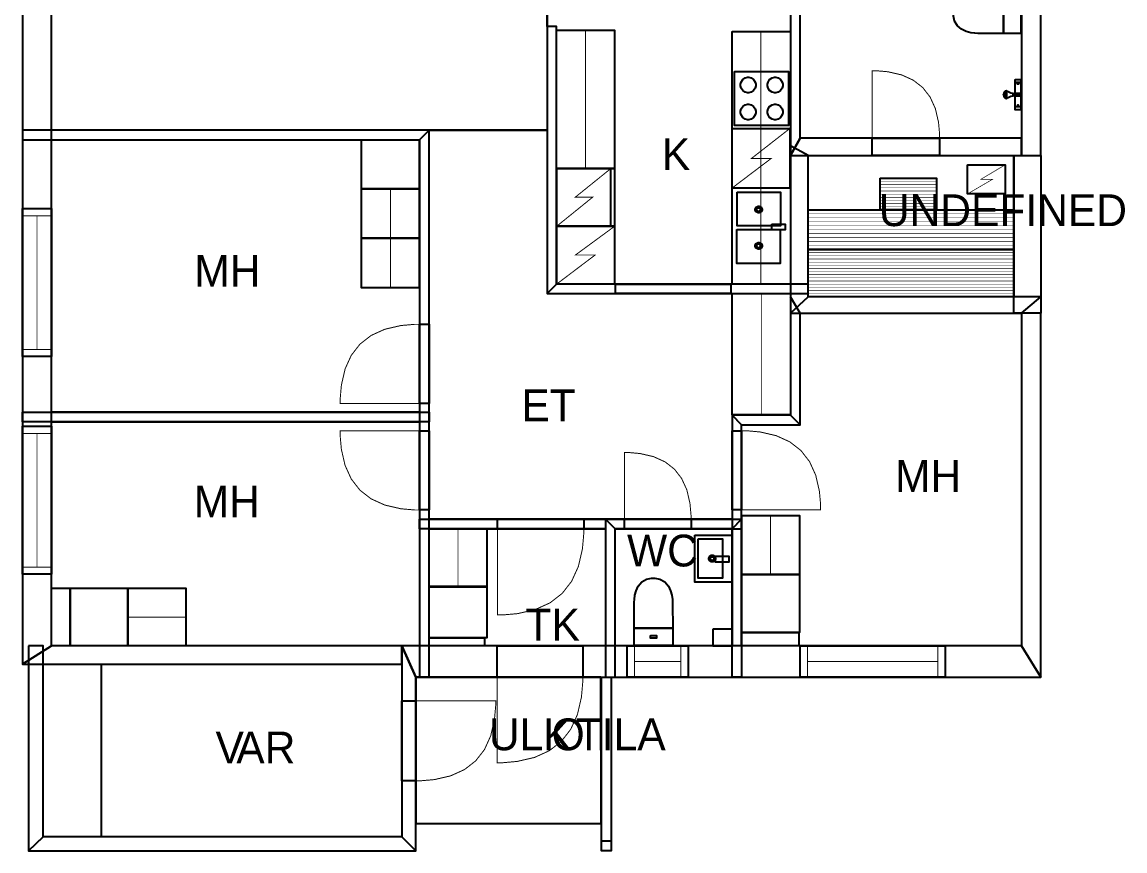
# Model space of a CAD drawing. Extents: x 0.2 to 12.2, y 0 to 14.
# Drawn here: x 0.24 to 12.16, y 0 to 8.96 of the extents above; entities that cross this region are included whole.
import ezdxf

# ---------------------------------------------------------------- set-up
doc = ezdxf.new("R2010")
doc.units = 0
doc.layers.get('0').update_dxf_attribs({"linetype": 'CONTINUOUS'})

msp = doc.modelspace()

# ---------------------------------------------------------------- linework, layer by layer
at = {"color": 0}
for points, const_width in [([(0.25, 11.8789), (0.25, 2.02067), (0.5625, 2.21858), (0.5625, 11.5817), (0.25, 11.8789)], 0.002083), ([(8.65533, 7.70888), (8.65533, 11.8789), (8.55117, 11.8789), (8.55117, 7.52078), (8.65533, 7.70888)], 0.002083), ([(11.255, 7.52078), (11.255, 11.8789), (11.0467, 11.5817), (11.0467, 7.52078), (11.255, 7.52078)], 0.002083), ([(10.5858, 8.8399), (10.5858, 8.8399), (10.5741, 8.83985), (10.5431, 8.84147), (10.4992, 8.8476), (10.4491, 8.861), (10.3988, 8.88456), (10.355, 8.92101), (10.324, 8.97319), (10.3123, 9.02626), (10.3123, 9.04389), (10.3123, 9.06222), (10.324, 9.11708), (10.355, 9.17117), (10.3988, 9.20899), (10.4491, 9.2334), (10.4992, 9.2474), (10.5431, 9.25379), (10.5741, 9.25553), (10.5858, 9.25543), (10.5858, 9.25543), (10.8541, 9.25646), (10.8541, 8.8399), (10.5858, 8.8399)], 0.010417), ([(10.8541, 9.25646), (10.8541, 8.8399), (11.0414, 8.8399), (11.0414, 9.25646), (10.8541, 9.25646)], 0.010417), ([(6.02274, 6.13118), (6.02274, 8.91493), (5.91857, 8.91493), (5.91857, 6.02701), (6.02274, 6.13118)], 0.002083), ([(6.02274, 8.87597), (6.02274, 7.38118), (6.64774, 7.38118), (6.64774, 8.87597), (6.02274, 8.87597)], 0.010417), ([(6.02322, 8.87597), (6.02322, 7.38129), (6.33572, 7.38129), (6.33572, 8.87597), (6.02322, 8.87597)], 0.010417), ([(7.91938, 8.86046), (7.91938, 6.13118), (8.55094, 6.13118), (8.55094, 8.86046), (7.91938, 8.86046)], 0.010417), ([(8.22894, 8.86046), (8.22894, 6.13189), (8.55029, 6.13189), (8.55029, 8.86046), (8.22894, 8.86046)], 0.010417), ([(7.94646, 8.42817), (7.94646, 7.84483), (8.52979, 7.84483), (8.52979, 8.42817), (7.94646, 8.42817)], 0.010417), ([(8.09229, 8.199), (8.08415, 8.199), (8.05985, 8.20557), (8.03336, 8.22342), (8.01546, 8.24989), (8.00896, 8.27425), (8.00896, 8.28233), (8.00896, 8.29047), (8.01546, 8.31478), (8.03336, 8.34125), (8.05985, 8.35915), (8.08415, 8.36567), (8.09229, 8.36567), (8.10037, 8.36567), (8.12468, 8.35915), (8.15121, 8.34125), (8.16906, 8.31478), (8.17563, 8.29047), (8.17563, 8.28233), (8.17563, 8.27425), (8.16906, 8.24989), (8.15121, 8.22342), (8.12468, 8.20557), (8.10037, 8.199), (8.09229, 8.199)], 0.010417), ([(8.38396, 8.199), (8.37582, 8.199), (8.35151, 8.20557), (8.32503, 8.22342), (8.30712, 8.24989), (8.30063, 8.27425), (8.30063, 8.28233), (8.30063, 8.29047), (8.30712, 8.31478), (8.32503, 8.34125), (8.35151, 8.35915), (8.37582, 8.36567), (8.38396, 8.36567), (8.39204, 8.36567), (8.41635, 8.35915), (8.44288, 8.34125), (8.46072, 8.31478), (8.46729, 8.29047), (8.46729, 8.28233), (8.46729, 8.27425), (8.46072, 8.24989), (8.44288, 8.22342), (8.41635, 8.20557), (8.39204, 8.199), (8.38396, 8.199)], 0.010417), ([(10.1616, 7.70888), (10.1616, 7.75157), (10.1502, 7.8795), (10.116, 8.0274), (10.0592, 8.1525), (9.97954, 8.25483), (9.87722, 8.33447), (9.75211, 8.39133), (9.60422, 8.42546), (9.47629, 8.43679), (9.43365, 8.43679), (9.43365, 7.70888), (10.1616, 7.70888)], 0.010417), ([(10.9779, 8.34224), (10.9779, 8.30886), (11.0414, 8.30886), (11.0414, 8.34224), (10.9779, 8.34224)], 0.010417), ([(10.9779, 8.30886), (10.9779, 8.19222), (11.0414, 8.19222), (11.0414, 8.30886), (10.9779, 8.30886)], 0.010417), ([(11.0091, 8.30886), (11.0103, 8.30567), (11.0142, 8.29601), (11.0154, 8.29324), (11.0154, 8.29324), (11.0139, 8.29324), (11.0097, 8.29324), (11.0053, 8.29324), (11.0039, 8.29324), (11.0039, 8.29324), (11.0046, 8.29562), (11.0079, 8.30561), (11.0091, 8.30886)], 0.010417), ([(11.0414, 8.19222), (11.0414, 8.16411), (10.9581, 8.16411), (10.9581, 8.17117), (10.9581, 8.18696), (10.9581, 8.19222), (10.9789, 8.19222), (11.0258, 8.19222), (11.0414, 8.19222)], 0.010417), ([(10.9779, 8.16411), (10.9779, 8.04742), (11.0414, 8.04742), (11.0414, 8.16411), (10.9779, 8.16411)], 0.010417), ([(8.09229, 7.90733), (8.08415, 7.90733), (8.05985, 7.9139), (8.03336, 7.93175), (8.01546, 7.95822), (8.00896, 7.98258), (8.00896, 7.99067), (8.00896, 7.99881), (8.01546, 8.02311), (8.03336, 8.04958), (8.05985, 8.06749), (8.08415, 8.074), (8.09229, 8.074), (8.10037, 8.074), (8.12468, 8.06749), (8.15121, 8.04958), (8.16906, 8.02311), (8.17563, 7.99881), (8.17563, 7.99067), (8.17563, 7.98258), (8.16906, 7.95822), (8.15121, 7.93175), (8.12468, 7.9139), (8.10037, 7.90733), (8.09229, 7.90733)], 0.010417), ([(8.38396, 7.90733), (8.37582, 7.90733), (8.35151, 7.9139), (8.32503, 7.93175), (8.30712, 7.95822), (8.30063, 7.98258), (8.30063, 7.99067), (8.30063, 7.99881), (8.30712, 8.02311), (8.32503, 8.04958), (8.35151, 8.06749), (8.37582, 8.074), (8.38396, 8.074), (8.39204, 8.074), (8.41635, 8.06749), (8.44288, 8.04958), (8.46072, 8.02311), (8.46729, 7.99881), (8.46729, 7.99067), (8.46729, 7.98258), (8.46072, 7.95822), (8.44288, 7.93175), (8.41635, 7.9139), (8.39204, 7.90733), (8.38396, 7.90733)], 0.010417), ([(10.9779, 8.04844), (10.9779, 8.01307), (11.0414, 8.01307), (11.0414, 8.04844), (10.9779, 8.04844)], 0.010417), ([(11.0091, 8.04844), (11.0103, 8.05171), (11.0142, 8.06136), (11.0154, 8.06407), (11.0154, 8.06407), (11.0139, 8.06407), (11.0097, 8.06407), (11.0053, 8.06407), (11.0039, 8.06407), (11.0039, 8.06407), (11.0046, 8.06174), (11.0079, 8.05176), (11.0091, 8.04844)], 0.010417), ([(4.64388, 7.79557), (0.25, 7.79557), (0.25, 7.6914), (4.53971, 7.6914), (4.64388, 7.79557)], 0.002083), ([(4.64388, 1.88189), (4.64388, 7.79557), (4.53971, 7.6914), (4.53971, 1.88189), (4.64388, 1.88189)], 0.002083), ([(7.91932, 7.81315), (7.91932, 7.16775), (8.54432, 7.16775), (8.54432, 7.81315), (7.91932, 7.81315)], 0.010756), ([(3.91308, 7.6914), (3.91308, 7.16183), (4.53808, 7.16183), (4.53808, 7.6914), (3.91308, 7.6914)], 0.010417), ([(8.55117, 7.52078), (11.0467, 7.52078), (11.0467, 7.70888), (8.65533, 7.70888), (8.55117, 7.52078)], 0.002083), ([(9.43365, 7.70888), (10.1616, 7.70888), (10.1616, 7.52078), (9.43365, 7.52078), (9.43365, 7.70888)], 0.010417), ([(9.43365, 7.70888), (10.1616, 7.70888), (10.1616, 7.52078), (9.43365, 7.52078), (9.43365, 7.70888)], 0.010417), ([(8.74186, 5.9936), (8.74186, 7.52078), (8.55117, 7.62494), (8.55117, 5.817), (8.74186, 5.9936)], 0.002083), ([(10.9625, 7.52078), (11.255, 7.52078), (11.255, 5.817), (10.9625, 5.817), (10.9625, 7.52078)], 0.002083), ([(10.4621, 7.4209), (10.8722, 7.4209), (10.8722, 7.10449), (10.4621, 7.10449), (10.4621, 7.4209)], 0.006835), ([(6.02403, 7.38118), (6.02403, 6.75618), (6.64903, 6.75618), (6.64903, 7.38118), (6.02403, 7.38118)], 0.010417), ([(6.60736, 7.38118), (6.60736, 6.75618), (6.64903, 6.75618), (6.64903, 7.38118), (6.60736, 7.38118)], 0.010417), ([(9.51958, 7.27431), (10.1267, 7.27431), (10.1267, 6.93169), (9.51958, 6.93169), (9.51958, 7.27431)], 0.010417), ([(3.91292, 7.16183), (3.91292, 6.62614), (4.53792, 6.62614), (4.53792, 7.16183), (3.91292, 7.16183)], 0.010417), ([(7.9725, 7.12408), (7.9725, 6.75857), (8.44125, 6.75857), (8.44125, 7.12408), (7.9725, 7.12408)], 0.010417), ([(0.25, 6.94786), (0.5625, 6.94786), (0.5625, 5.3464), (0.25, 5.3464), (0.25, 6.94786)], 0.010417), ([(0.25, 6.94786), (0.5625, 6.94786), (0.5625, 5.3464), (0.25, 5.3464), (0.25, 6.94786)], 0.010417), ([(8.20578, 6.89908), (8.19933, 6.89908), (8.17996, 6.90978), (8.16932, 6.92914), (8.16932, 6.93554), (8.16932, 6.942), (8.17996, 6.96137), (8.19933, 6.972), (8.20578, 6.972), (8.21218, 6.972), (8.23156, 6.96137), (8.24224, 6.942), (8.24224, 6.93554), (8.24224, 6.92914), (8.23156, 6.90978), (8.21218, 6.89908), (8.20578, 6.89908)], 0.008333), ([(8.20578, 6.91471), (8.2021, 6.91471), (8.19103, 6.92085), (8.18494, 6.93192), (8.18494, 6.93554), (8.18494, 6.93924), (8.19103, 6.95031), (8.2021, 6.95638), (8.20578, 6.95638), (8.20942, 6.95638), (8.22049, 6.95031), (8.22661, 6.93924), (8.22661, 6.93554), (8.22661, 6.93192), (8.22049, 6.92085), (8.20942, 6.91471), (8.20578, 6.91471)], 0.008333), ([(8.74192, 6.93175), (10.9621, 6.93175), (10.9621, 6.50396), (8.74192, 6.50396), (8.74192, 6.93175)], 0.010417), ([(6.02403, 6.75618), (6.02403, 6.13118), (6.64903, 6.13118), (6.64903, 6.75618), (6.02403, 6.75618)], 0.010417), ([(7.9714, 6.72011), (7.9714, 6.35471), (8.44015, 6.35471), (8.44015, 6.72011), (7.9714, 6.72011)], 0.010417), ([(8.3475, 6.77783), (8.3475, 6.71533), (8.49333, 6.71533), (8.49333, 6.77783), (8.3475, 6.77783)], 0.010417), ([(3.91292, 6.62608), (3.91292, 6.09039), (4.53792, 6.09039), (4.53792, 6.62608), (3.91292, 6.62608)], 0.010417), ([(8.20578, 6.50803), (8.19933, 6.50803), (8.17996, 6.51872), (8.16932, 6.53808), (8.16932, 6.54449), (8.16932, 6.55094), (8.17996, 6.57032), (8.19933, 6.58094), (8.20578, 6.58094), (8.21218, 6.58094), (8.23156, 6.57032), (8.24224, 6.55094), (8.24224, 6.54449), (8.24224, 6.53808), (8.23156, 6.51872), (8.21218, 6.50803), (8.20578, 6.50803)], 0.008333), ([(8.20578, 6.52365), (8.2021, 6.52365), (8.19103, 6.52979), (8.18494, 6.54085), (8.18494, 6.54449), (8.18494, 6.54818), (8.19103, 6.55925), (8.2021, 6.56532), (8.20578, 6.56532), (8.20942, 6.56532), (8.22049, 6.55925), (8.22661, 6.54818), (8.22661, 6.54449), (8.22661, 6.54085), (8.22049, 6.52979), (8.20942, 6.52365), (8.20578, 6.52365)], 0.008333), ([(8.74192, 6.50396), (10.9617, 6.50396), (10.9617, 5.99425), (8.74192, 5.99425), (8.74192, 6.50396)], 0.010417), ([(8.74186, 6.13118), (6.02274, 6.13118), (5.91857, 6.02701), (8.74186, 6.02701), (8.74186, 6.13118)], 0.002083), ([(6.65896, 6.13118), (7.90679, 6.13118), (7.90679, 6.02701), (6.65896, 6.02701), (6.65896, 6.13118)], 0.010417), ([(7.91889, 6.02701), (7.91889, 4.71533), (8.55111, 4.71533), (8.55111, 6.02701), (7.91889, 6.02701)], 0.010417), ([(8.55117, 5.817), (11.0467, 5.817), (11.255, 5.9936), (8.74186, 5.9936), (8.55117, 5.817)], 0.002083), ([(8.65533, 4.60921), (8.65533, 5.817), (8.55117, 5.9936), (8.55117, 4.71338), (8.65533, 4.60921)], 0.002083), ([(11.255, 1.88189), (11.255, 5.817), (11.0467, 5.817), (11.0467, 2.21858), (11.255, 1.88189)], 0.002083), ([(4.53971, 5.69553), (4.48947, 5.69553), (4.33892, 5.68218), (4.16488, 5.64204), (4.01764, 5.57508), (3.89714, 5.48139), (3.80344, 5.36094), (3.73649, 5.21371), (3.69635, 5.03965), (3.683, 4.88911), (3.683, 4.83886), (4.53971, 4.83886), (4.53971, 5.69553)], 0.010417), ([(4.53971, 5.69553), (4.64388, 5.69553), (4.64388, 4.83876), (4.53971, 4.83876), (4.53971, 5.69553)], 0.010417), ([(4.53971, 5.69553), (4.64388, 5.69553), (4.64388, 4.83876), (4.53971, 4.83876), (4.53971, 5.69553)], 0.010417), ([(0.25, 4.74474), (4.64388, 4.74474), (4.64388, 4.64057), (0.25, 4.64057), (0.25, 4.74474)], 0.002083), ([(8.02219, 4.60921), (8.65533, 4.60921), (8.55117, 4.71338), (7.91803, 4.71338), (8.02219, 4.60921)], 0.002083), ([(8.02219, 3.48628), (8.02219, 4.60921), (7.91803, 4.71338), (7.91803, 3.48628), (8.02219, 3.48628)], 0.002083), ([(0.25, 4.59494), (0.5625, 4.59494), (0.5625, 2.99337), (0.25, 2.99337), (0.25, 4.59494)], 0.010417), ([(0.25, 4.59494), (0.5625, 4.59494), (0.5625, 2.99337), (0.25, 2.99337), (0.25, 4.59494)], 0.010417), ([(4.53971, 3.68837), (4.48947, 3.68837), (4.33876, 3.70176), (4.16465, 3.74197), (4.01731, 3.80892), (3.89675, 3.90272), (3.803, 4.02328), (3.73606, 4.17057), (3.69586, 4.34467), (3.68251, 4.49539), (3.68251, 4.54557), (4.53971, 4.54557), (4.53971, 3.68837)], 0.010417), ([(4.53971, 4.54557), (4.64388, 4.54557), (4.64388, 3.68837), (4.53971, 3.68837), (4.53971, 4.54557)], 0.010417), ([(4.53971, 4.54557), (4.64388, 4.54557), (4.64388, 3.68837), (4.53971, 3.68837), (4.53971, 4.54557)], 0.010417), ([(7.91803, 4.54525), (8.02219, 4.54525), (8.02219, 3.69151), (7.91803, 3.69151), (7.91803, 4.54525)], 0.010417), ([(7.91803, 4.54525), (8.02219, 4.54525), (8.02219, 3.69151), (7.91803, 3.69151), (7.91803, 4.54525)], 0.010417), ([(8.02219, 4.54525), (8.07221, 4.54525), (8.22228, 4.53196), (8.39572, 4.49192), (8.54249, 4.42518), (8.66254, 4.33182), (8.75592, 4.21175), (8.82264, 4.065), (8.86268, 3.89154), (8.87603, 3.74149), (8.87603, 3.6914), (8.02219, 3.6914), (8.02219, 4.54525)], 0.010417), ([(7.4751, 3.59044), (7.4751, 3.63265), (7.46382, 3.75911), (7.43012, 3.90528), (7.37386, 4.02897), (7.29519, 4.13015), (7.19401, 4.20888), (7.07032, 4.26508), (6.92415, 4.29883), (6.79769, 4.31006), (6.75553, 4.31006), (6.75553, 3.59044), (7.4751, 3.59044)], 0.010417), ([(4.53971, 3.59044), (6.55186, 3.59044), (6.55186, 3.48628), (4.53971, 3.48628), (4.53971, 3.59044)], 0.002083), ([(5.38325, 3.59044), (6.31592, 3.59044), (6.31592, 3.48628), (5.38325, 3.48628), (5.38325, 3.59044)], 0.010417), ([(5.38325, 3.59044), (6.31592, 3.59044), (6.31592, 3.48628), (5.38325, 3.48628), (5.38325, 3.59044)], 0.010417), ([(6.55186, 3.59044), (8.02219, 3.59044), (7.91803, 3.48628), (6.65603, 3.48628), (6.55186, 3.59044)], 0.002083), ([(6.65603, 1.88189), (6.65603, 3.48628), (6.55186, 3.59044), (6.55186, 1.88189), (6.65603, 1.88189)], 0.002083), ([(6.75543, 3.59044), (7.4751, 3.59044), (7.4751, 3.48628), (6.75543, 3.48628), (6.75543, 3.59044)], 0.010417), ([(6.75543, 3.59044), (7.4751, 3.59044), (7.4751, 3.48628), (6.75543, 3.48628), (6.75543, 3.59044)], 0.010417), ([(8.02219, 3.59044), (8.02219, 1.88189), (7.91803, 1.88189), (7.91803, 3.48628), (8.02219, 3.59044)], 0.002083), ([(8.02251, 3.63026), (8.02251, 2.98953), (8.64751, 2.98953), (8.64751, 3.63026), (8.02251, 3.63026)], 0.010417), ([(4.64388, 3.48628), (4.64388, 2.86128), (5.26888, 2.86128), (5.26888, 3.48628), (4.64388, 3.48628)], 0.010417), ([(6.31592, 3.48628), (6.31592, 3.43164), (6.30132, 3.26774), (6.2576, 3.07829), (6.18474, 2.91797), (6.08274, 2.78683), (5.95161, 2.68485), (5.79135, 2.61199), (5.60189, 2.56825), (5.43799, 2.55365), (5.38336, 2.55365), (5.38336, 3.48628), (6.31592, 3.48628)], 0.010417), ([(7.51725, 3.41726), (7.51725, 2.90875), (7.91786, 2.90875), (7.91786, 3.41726), (7.51725, 3.41726)], 0.010417), ([(7.55268, 3.37489), (7.55268, 2.95111), (7.81685, 2.95111), (7.81685, 3.37489), (7.55268, 3.37489)], 0.010417), ([(7.70285, 3.12651), (7.6964, 3.12651), (7.67703, 3.13721), (7.66639, 3.15657), (7.66639, 3.16297), (7.66639, 3.16943), (7.67703, 3.18881), (7.6964, 3.19943), (7.70285, 3.19943), (7.70925, 3.19943), (7.72863, 3.18881), (7.73931, 3.16943), (7.73931, 3.16297), (7.73931, 3.15657), (7.72863, 3.13721), (7.70925, 3.12651), (7.70285, 3.12651)], 0.008333), ([(7.70285, 3.14214), (7.69917, 3.14214), (7.6881, 3.14828), (7.68201, 3.15935), (7.68201, 3.16297), (7.68201, 3.16667), (7.6881, 3.17774), (7.69917, 3.18381), (7.70285, 3.18381), (7.70649, 3.18381), (7.71756, 3.17774), (7.72368, 3.16667), (7.72368, 3.16297), (7.72368, 3.15935), (7.71756, 3.14828), (7.70649, 3.14214), (7.70285, 3.14214)], 0.008333), ([(7.73861, 3.18842), (7.73861, 3.12592), (7.88444, 3.12592), (7.88444, 3.18842), (7.73861, 3.18842)], 0.010417), ([(8.02251, 2.98953), (8.02251, 2.36453), (8.64751, 2.36453), (8.64751, 2.98953), (8.02251, 2.98953)], 0.010417), ([(4.64388, 2.85872), (4.64388, 2.30621), (5.26888, 2.30621), (5.26888, 2.85872), (4.64388, 2.85872)], 0.010417), ([(6.86089, 2.67931), (6.86089, 2.67931), (6.86079, 2.69108), (6.86242, 2.72206), (6.86854, 2.7659), (6.882, 2.81614), (6.90554, 2.86637), (6.942, 2.91021), (6.99414, 2.94119), (7.04719, 2.9529), (7.06489, 2.9529), (7.08317, 2.9529), (7.13803, 2.94119), (7.19211, 2.91021), (7.22993, 2.86637), (7.25435, 2.81614), (7.26833, 2.7659), (7.27474, 2.72206), (7.27647, 2.69108), (7.27642, 2.67931), (7.27642, 2.67931), (7.2775, 2.41103), (6.86089, 2.41103), (6.86089, 2.67931)], 0.010417), ([(0.763943, 2.84353), (1.38894, 2.84353), (1.38894, 2.21853), (0.763943, 2.21853), (0.763943, 2.84353)], 0.010417), ([(1.38894, 2.84353), (2.01394, 2.84353), (2.01394, 2.21853), (1.38894, 2.21853), (1.38894, 2.84353)], 0.010417), ([(6.86089, 2.41103), (7.27746, 2.41103), (7.27746, 2.22374), (6.86089, 2.22374), (6.86089, 2.41103)], 0.010417), ([(4.64464, 2.30626), (4.64464, 2.21853), (5.24186, 2.21853), (5.24186, 2.30626), (4.64464, 2.30626)], 0.008771), ([(7.03608, 2.33317), (7.10226, 2.33317), (7.10226, 2.3016), (7.03608, 2.3016), (7.03608, 2.33317)], 0.010417), ([(8.02219, 2.36453), (8.02219, 2.21853), (8.64199, 2.21853), (8.64199, 2.36453), (8.02219, 2.36453)], 0.014599), ([(0.25, 2.02067), (4.34885, 2.02067), (4.34885, 2.21858), (0.5625, 2.21858), (0.25, 2.02067)], 0.002083), ([(0.31581, 2.21858), (0.31581, 0.005263), (0.473525, 0.155653), (0.473525, 2.21858), (0.31581, 2.21858)], 0.002083), ([(4.49989, 1.88189), (11.255, 1.88189), (11.0467, 2.21858), (4.34885, 2.21858), (4.49989, 1.88189)], 0.002083), ([(4.49989, 0.005263), (4.49989, 1.88189), (4.34885, 2.21858), (4.34885, 0.155653), (4.49989, 0.005263)], 0.002083), ([(5.37896, 2.21858), (6.30501, 2.21858), (6.30501, 1.88189), (5.37896, 1.88189), (5.37896, 2.21858)], 0.010417), ([(5.37896, 2.21858), (6.30501, 2.21858), (6.30501, 1.88189), (5.37896, 1.88189), (5.37896, 2.21858)], 0.010417), ([(6.78657, 2.21858), (7.44407, 2.21858), (7.44407, 1.88189), (6.78657, 1.88189), (6.78657, 2.21858)], 0.010417), ([(6.78657, 2.21858), (7.44407, 2.21858), (7.44407, 1.88189), (6.78657, 1.88189), (6.78657, 2.21858)], 0.010417), ([(8.65468, 2.21858), (10.222, 2.21858), (10.222, 1.88189), (8.65468, 1.88189), (8.65468, 2.21858)], 0.010417), ([(8.65468, 2.21858), (10.222, 2.21858), (10.222, 1.88189), (8.65468, 1.88189), (8.65468, 2.21858)], 0.010417), ([(0.473579, 2.02061), (0.473579, 0.156739), (1.09858, 0.156739), (1.09858, 2.02061), (0.473579, 2.02061)], 0.010417), ([(6.50125, 1.88189), (4.49989, 1.88189), (4.49989, 0.300347), (6.50261, 0.300347), (6.50125, 1.88189)], 0.002083), ([(6.30501, 1.88189), (6.30501, 1.82764), (6.29053, 1.66488), (6.24713, 1.47672), (6.17475, 1.31755), (6.07346, 1.18734), (5.94319, 1.08605), (5.78401, 1.01367), (5.59592, 0.970269), (5.43311, 0.955783), (5.37885, 0.955783), (5.37885, 1.88189), (6.30501, 1.88189)], 0.010417), ([(6.50646, 1.88189), (6.61062, 1.88189), (6.61062, 0.005263), (6.50646, 0.005263), (6.50646, 1.88189)], 0.002083), ([(4.34885, 1.62494), (4.49989, 1.62494), (4.49989, 0.760742), (4.34885, 0.760742), (4.34885, 1.62494)], 0.010417), ([(4.34885, 1.62494), (4.49989, 1.62494), (4.49989, 0.760742), (4.34885, 0.760742), (4.34885, 1.62494)], 0.010417), ([(4.49989, 0.760742), (4.55051, 0.760742), (4.70242, 0.774251), (4.87793, 0.814779), (5.02647, 0.882324), (5.148, 0.976833), (5.24251, 1.09836), (5.31, 1.24691), (5.35053, 1.42242), (5.36404, 1.57433), (5.36404, 1.62494), (4.49989, 1.62494), (4.49989, 0.760742)], 0.010417), ([(0.31581, 0.005263), (4.49989, 0.005263), (4.34885, 0.155653), (0.473525, 0.155653), (0.31581, 0.005263)], 0.002083)]:
    msp.add_lwpolyline(points, close=True, dxfattribs=dict(at, const_width=const_width))
for points in [[(0.25, 11.8789), (0.25, 2.02067), (0.5625, 2.21858), (0.5625, 11.5817), (0.25, 11.8789)], [(8.65533, 7.70888), (8.65533, 11.8789), (8.55117, 11.8789), (8.55117, 7.52078), (8.65533, 7.70888)], [(11.255, 7.52078), (11.255, 11.8789), (11.0467, 11.5817), (11.0467, 7.52078), (11.255, 7.52078)], [(6.02274, 6.13118), (6.02274, 8.91493), (5.91857, 8.91493), (5.91857, 6.02701), (6.02274, 6.13118)], [(4.64388, 7.79557), (0.25, 7.79557), (0.25, 7.6914), (4.53971, 7.6914), (4.64388, 7.79557)], [(4.64388, 1.88189), (4.64388, 7.79557), (4.53971, 7.6914), (4.53971, 1.88189), (4.64388, 1.88189)], [(8.55117, 7.52078), (11.0467, 7.52078), (11.0467, 7.70888), (8.65533, 7.70888), (8.55117, 7.52078)], [(8.74186, 5.9936), (8.74186, 7.52078), (8.55117, 7.62494), (8.55117, 5.817), (8.74186, 5.9936)], [(10.9625, 7.52078), (11.255, 7.52078), (11.255, 5.817), (10.9625, 5.817), (10.9625, 7.52078)], [(8.74186, 6.13118), (6.02274, 6.13118), (5.91857, 6.02701), (8.74186, 6.02701), (8.74186, 6.13118)], [(8.55117, 5.817), (11.0467, 5.817), (11.255, 5.9936), (8.74186, 5.9936), (8.55117, 5.817)], [(8.65533, 4.60921), (8.65533, 5.817), (8.55117, 5.9936), (8.55117, 4.71338), (8.65533, 4.60921)], [(11.255, 1.88189), (11.255, 5.817), (11.0467, 5.817), (11.0467, 2.21858), (11.255, 1.88189)], [(0.25, 4.74474), (4.64388, 4.74474), (4.64388, 4.64057), (0.25, 4.64057), (0.25, 4.74474)], [(8.02219, 3.48628), (8.02219, 4.60921), (7.91803, 4.71338), (7.91803, 3.48628), (8.02219, 3.48628)], [(8.02219, 4.60921), (8.65533, 4.60921), (8.55117, 4.71338), (7.91803, 4.71338), (8.02219, 4.60921)], [(4.53971, 3.59044), (6.55186, 3.59044), (6.55186, 3.48628), (4.53971, 3.48628), (4.53971, 3.59044)], [(6.65603, 1.88189), (6.65603, 3.48628), (6.55186, 3.59044), (6.55186, 1.88189), (6.65603, 1.88189)], [(6.55186, 3.59044), (8.02219, 3.59044), (7.91803, 3.48628), (6.65603, 3.48628), (6.55186, 3.59044)], [(8.02219, 3.59044), (8.02219, 1.88189), (7.91803, 1.88189), (7.91803, 3.48628), (8.02219, 3.59044)], [(0.5625, 2.84358), (0.763943, 2.84358), (0.763943, 2.21858), (0.5625, 2.21858), (0.5625, 2.84358)], [(7.7155, 2.40429), (7.91792, 2.40429), (7.91792, 2.21658), (7.7155, 2.21658), (7.7155, 2.40429)], [(0.25, 2.02067), (4.34885, 2.02067), (4.34885, 2.21858), (0.5625, 2.21858), (0.25, 2.02067)], [(0.31581, 2.21858), (0.31581, 0.005263), (0.473525, 0.155653), (0.473525, 2.21858), (0.31581, 2.21858)], [(4.49989, 0.005263), (4.49989, 1.88189), (4.34885, 2.21858), (4.34885, 0.155653), (4.49989, 0.005263)], [(4.49989, 1.88189), (11.255, 1.88189), (11.0467, 2.21858), (4.34885, 2.21858), (4.49989, 1.88189)], [(0.31581, 0.005263), (4.49989, 0.005263), (4.34885, 0.155653), (0.473525, 0.155653), (0.31581, 0.005263)], [(6.50575, 0.112847), (6.61062, 0.112847), (6.61062, 0.005263), (6.50575, 0.005263), (6.50575, 0.112847)]]:
    msp.add_lwpolyline(points, close=True, dxfattribs=at)
at = {"color": 7}
for points, const_width in [([(0.5625, 11.5817), (5.91857, 11.5817), (5.91857, 7.79557), (0.5625, 7.79557), (0.5625, 11.5817)], 0.002083), ([(8.55117, 6.13118), (6.02274, 6.13118), (6.02274, 8.91493), (5.91857, 8.91493), (5.91857, 11.5817), (8.55117, 11.5817), (8.55117, 6.13118)], 0.002083), ([(8.65533, 10.1531), (11.0467, 10.1531), (11.0467, 7.70888), (8.65533, 7.70888), (8.65533, 10.1531)], 0.002083), ([(5.91857, 6.02701), (8.55117, 6.02701), (8.55117, 4.71338), (7.91803, 4.71338), (7.91803, 3.59044), (4.64388, 3.59044), (4.64388, 7.79557), (5.91857, 7.79557), (5.91857, 6.02701)], 0.002083), ([(0.5625, 7.6914), (4.53971, 7.6914), (4.53971, 4.74474), (0.5625, 4.74474), (0.5625, 7.6914)], 0.002083), ([(8.74186, 7.52078), (10.9625, 7.52078), (10.9625, 5.9936), (8.74186, 5.9936), (8.74186, 7.52078)], 0.002083), ([(6.65896, 6.13118), (7.90679, 6.13118), (7.90679, 6.02701), (6.65896, 6.02701), (6.65896, 6.13118)], 0.010417), ([(11.0467, 2.21858), (8.02219, 2.21858), (8.02219, 4.60921), (8.65533, 4.60921), (8.65533, 5.817), (11.0467, 5.817), (11.0467, 2.21858)], 0.002083), ([(0.5625, 4.64057), (4.53971, 4.64057), (4.53971, 2.21858), (0.5625, 2.21858), (0.5625, 4.64057)], 0.002083), ([(4.64388, 3.48628), (6.55186, 3.48628), (6.55186, 2.21858), (4.64388, 2.21858), (4.64388, 3.48628)], 0.002083), ([(6.65603, 3.48628), (7.91803, 3.48628), (7.91803, 2.21858), (6.65603, 2.21858), (6.65603, 3.48628)], 0.002083), ([(0.473525, 2.02067), (4.34885, 2.02067), (4.34885, 0.155653), (0.473525, 0.155653), (0.473525, 2.02067)], 0.002083)]:
    msp.add_lwpolyline(points, close=True, dxfattribs=dict(at, const_width=const_width))
for points in [[(0.5625, 11.5817), (5.91857, 11.5817), (5.91857, 7.79557), (0.5625, 7.79557), (0.5625, 11.5817)], [(8.55117, 6.13118), (6.02274, 6.13118), (6.02274, 8.91493), (5.91857, 8.91493), (5.91857, 11.5817), (8.55117, 11.5817), (8.55117, 6.13118)], [(8.65533, 10.1531), (11.0467, 10.1531), (11.0467, 7.70888), (8.65533, 7.70888), (8.65533, 10.1531)], [(10.5858, 8.8399), (10.5858, 8.8399), (10.5741, 8.83985), (10.5431, 8.84147), (10.4992, 8.8476), (10.4491, 8.861), (10.3988, 8.88456), (10.355, 8.92101), (10.324, 8.97319), (10.3123, 9.02626), (10.3123, 9.04389), (10.3123, 9.06222), (10.324, 9.11708), (10.355, 9.17117), (10.3988, 9.20899), (10.4491, 9.2334), (10.4992, 9.2474), (10.5431, 9.25379), (10.5741, 9.25553), (10.5858, 9.25543), (10.5858, 9.25543), (10.8541, 9.25646), (10.8541, 8.8399), (10.5858, 8.8399)], [(10.8541, 9.25646), (11.0414, 9.25646), (11.0414, 8.8399), (10.8541, 8.8399), (10.8541, 9.25646)], [(6.02274, 8.87597), (6.64774, 8.87597), (6.64774, 7.38118), (6.02274, 7.38118), (6.02274, 8.87597)], [(7.91938, 8.86046), (8.55094, 8.86046), (8.55094, 6.13118), (7.91938, 6.13118), (7.91938, 8.86046)], [(7.94646, 8.42817), (8.52979, 8.42817), (8.52979, 7.84483), (7.94646, 7.84483), (7.94646, 8.42817)], [(8.09229, 8.199), (8.08415, 8.199), (8.05985, 8.20557), (8.03336, 8.22342), (8.01546, 8.24989), (8.00896, 8.27425), (8.00896, 8.28233), (8.00896, 8.29047), (8.01546, 8.31478), (8.03336, 8.34125), (8.05985, 8.35915), (8.08415, 8.36567), (8.09229, 8.36567), (8.10037, 8.36567), (8.12468, 8.35915), (8.15121, 8.34125), (8.16906, 8.31478), (8.17563, 8.29047), (8.17563, 8.28233), (8.17563, 8.27425), (8.16906, 8.24989), (8.15121, 8.22342), (8.12468, 8.20557), (8.10037, 8.199), (8.09229, 8.199)], [(8.38396, 8.199), (8.37582, 8.199), (8.35151, 8.20557), (8.32503, 8.22342), (8.30712, 8.24989), (8.30063, 8.27425), (8.30063, 8.28233), (8.30063, 8.29047), (8.30712, 8.31478), (8.32503, 8.34125), (8.35151, 8.35915), (8.37582, 8.36567), (8.38396, 8.36567), (8.39204, 8.36567), (8.41635, 8.35915), (8.44288, 8.34125), (8.46072, 8.31478), (8.46729, 8.29047), (8.46729, 8.28233), (8.46729, 8.27425), (8.46072, 8.24989), (8.44288, 8.22342), (8.41635, 8.20557), (8.39204, 8.199), (8.38396, 8.199)], [(10.9779, 8.34224), (11.0414, 8.34224), (11.0414, 8.30886), (10.9779, 8.30886), (10.9779, 8.34224)], [(10.9779, 8.30886), (11.0414, 8.30886), (11.0414, 8.19222), (10.9779, 8.19222), (10.9779, 8.30886)], [(11.0091, 8.30886), (11.0103, 8.30567), (11.0142, 8.29601), (11.0154, 8.29324), (11.0154, 8.29324), (11.0139, 8.29324), (11.0097, 8.29324), (11.0053, 8.29324), (11.0039, 8.29324), (11.0039, 8.29324), (11.0046, 8.29562), (11.0079, 8.30561), (11.0091, 8.30886)], [(10.9581, 8.19222), (10.9518, 8.19222), (10.9328, 8.1959), (10.9104, 8.20578), (10.906, 8.20888), (10.9045, 8.20996), (10.8898, 8.22011), (10.8883, 8.22032), (10.8854, 8.22086), (10.8689, 8.21674), (10.856, 8.20003), (10.855, 8.19428), (10.8547, 8.19299), (10.8539, 8.18147), (10.8539, 8.17763), (10.8539, 8.17865), (10.8539, 8.17453), (10.8547, 8.16331), (10.855, 8.162), (10.856, 8.15631), (10.8689, 8.13965), (10.8854, 8.13547), (10.8883, 8.13596), (10.8898, 8.13624), (10.9045, 8.14638), (10.906, 8.1474), (10.9104, 8.15056), (10.9328, 8.16049), (10.9518, 8.16411), (10.9581, 8.16411)], [(10.8873, 8.22032), (10.8867, 8.22011), (10.8766, 8.20822), (10.8675, 8.18451), (10.8675, 8.1766), (10.8677, 8.17036), (10.877, 8.14774), (10.8867, 8.1365), (10.8873, 8.13596)], [(11.0414, 8.19222), (11.0414, 8.16411), (10.9581, 8.16411), (10.9581, 8.17117), (10.9581, 8.18696), (10.9581, 8.19222), (10.9789, 8.19222), (11.0258, 8.19222), (11.0414, 8.19222)], [(10.9779, 8.16411), (11.0414, 8.16411), (11.0414, 8.04742), (10.9779, 8.04742), (10.9779, 8.16411)], [(8.09229, 7.90733), (8.08415, 7.90733), (8.05985, 7.9139), (8.03336, 7.93175), (8.01546, 7.95822), (8.00896, 7.98258), (8.00896, 7.99067), (8.00896, 7.99881), (8.01546, 8.02311), (8.03336, 8.04958), (8.05985, 8.06749), (8.08415, 8.074), (8.09229, 8.074), (8.10037, 8.074), (8.12468, 8.06749), (8.15121, 8.04958), (8.16906, 8.02311), (8.17563, 7.99881), (8.17563, 7.99067), (8.17563, 7.98258), (8.16906, 7.95822), (8.15121, 7.93175), (8.12468, 7.9139), (8.10037, 7.90733), (8.09229, 7.90733)], [(8.38396, 7.90733), (8.37582, 7.90733), (8.35151, 7.9139), (8.32503, 7.93175), (8.30712, 7.95822), (8.30063, 7.98258), (8.30063, 7.99067), (8.30063, 7.99881), (8.30712, 8.02311), (8.32503, 8.04958), (8.35151, 8.06749), (8.37582, 8.074), (8.38396, 8.074), (8.39204, 8.074), (8.41635, 8.06749), (8.44288, 8.04958), (8.46072, 8.02311), (8.46729, 7.99881), (8.46729, 7.99067), (8.46729, 7.98258), (8.46072, 7.95822), (8.44288, 7.93175), (8.41635, 7.9139), (8.39204, 7.90733), (8.38396, 7.90733)], [(10.9779, 8.04844), (11.0414, 8.04844), (11.0414, 8.01307), (10.9779, 8.01307), (10.9779, 8.04844)], [(11.0091, 8.04844), (11.0103, 8.05171), (11.0142, 8.06136), (11.0154, 8.06407), (11.0154, 8.06407), (11.0139, 8.06407), (11.0097, 8.06407), (11.0053, 8.06407), (11.0039, 8.06407), (11.0039, 8.06407), (11.0046, 8.06174), (11.0079, 8.05176), (11.0091, 8.04844)], [(5.91857, 6.02701), (8.55117, 6.02701), (8.55117, 4.71338), (7.91803, 4.71338), (7.91803, 3.59044), (4.64388, 3.59044), (4.64388, 7.79557), (5.91857, 7.79557), (5.91857, 6.02701)], [(7.91932, 7.81315), (8.54432, 7.81315), (8.54432, 7.16775), (7.91932, 7.16775), (7.91932, 7.81315)], [(0.5625, 7.6914), (4.53971, 7.6914), (4.53971, 4.74474), (0.5625, 4.74474), (0.5625, 7.6914)], [(3.91308, 7.6914), (4.53808, 7.6914), (4.53808, 7.16183), (3.91308, 7.16183), (3.91308, 7.6914)], [(9.43365, 7.70888), (10.1616, 7.70888), (10.1616, 7.52078), (9.43365, 7.52078), (9.43365, 7.70888)], [(9.43365, 7.70888), (10.1616, 7.70888), (10.1616, 7.52078), (9.43365, 7.52078), (9.43365, 7.70888)], [(8.74186, 7.52078), (10.9625, 7.52078), (10.9625, 5.9936), (8.74186, 5.9936), (8.74186, 7.52078)], [(10.4621, 7.4209), (10.8722, 7.4209), (10.8722, 7.10449), (10.4621, 7.10449), (10.4621, 7.4209)], [(6.02403, 7.38118), (6.64903, 7.38118), (6.64903, 6.75618), (6.02403, 6.75618), (6.02403, 7.38118)], [(6.60736, 7.38118), (6.64903, 7.38118), (6.64903, 6.75618), (6.60736, 6.75618), (6.60736, 7.38118)], [(9.51958, 7.27431), (10.1267, 7.27431), (10.1267, 6.93169), (9.51958, 6.93169), (9.51958, 7.27431)], [(3.91292, 7.16183), (4.53792, 7.16183), (4.53792, 6.62614), (3.91292, 6.62614), (3.91292, 7.16183)], [(7.9725, 7.12408), (8.44125, 7.12408), (8.44125, 6.75857), (7.9725, 6.75857), (7.9725, 7.12408)], [(0.25, 6.94786), (0.5625, 6.94786), (0.5625, 5.3464), (0.25, 5.3464), (0.25, 6.94786)], [(0.25, 6.94786), (0.5625, 6.94786), (0.5625, 5.3464), (0.25, 5.3464), (0.25, 6.94786)], [(8.20578, 6.89908), (8.19933, 6.89908), (8.17996, 6.90978), (8.16932, 6.92914), (8.16932, 6.93554), (8.16932, 6.942), (8.17996, 6.96137), (8.19933, 6.972), (8.20578, 6.972), (8.21218, 6.972), (8.23156, 6.96137), (8.24224, 6.942), (8.24224, 6.93554), (8.24224, 6.92914), (8.23156, 6.90978), (8.21218, 6.89908), (8.20578, 6.89908)], [(8.20578, 6.91471), (8.2021, 6.91471), (8.19103, 6.92085), (8.18494, 6.93192), (8.18494, 6.93554), (8.18494, 6.93924), (8.19103, 6.95031), (8.2021, 6.95638), (8.20578, 6.95638), (8.20942, 6.95638), (8.22049, 6.95031), (8.22661, 6.93924), (8.22661, 6.93554), (8.22661, 6.93192), (8.22049, 6.92085), (8.20942, 6.91471), (8.20578, 6.91471)], [(8.74192, 6.93175), (10.9621, 6.93175), (10.9621, 6.50396), (8.74192, 6.50396), (8.74192, 6.93175)], [(6.02403, 6.75618), (6.64903, 6.75618), (6.64903, 6.13118), (6.02403, 6.13118), (6.02403, 6.75618)], [(7.9714, 6.72011), (8.44015, 6.72011), (8.44015, 6.35471), (7.9714, 6.35471), (7.9714, 6.72011)], [(8.3475, 6.77783), (8.49333, 6.77783), (8.49333, 6.71533), (8.3475, 6.71533), (8.3475, 6.77783)], [(3.91292, 6.62608), (4.53792, 6.62608), (4.53792, 6.09039), (3.91292, 6.09039), (3.91292, 6.62608)], [(8.20578, 6.50803), (8.19933, 6.50803), (8.17996, 6.51872), (8.16932, 6.53808), (8.16932, 6.54449), (8.16932, 6.55094), (8.17996, 6.57032), (8.19933, 6.58094), (8.20578, 6.58094), (8.21218, 6.58094), (8.23156, 6.57032), (8.24224, 6.55094), (8.24224, 6.54449), (8.24224, 6.53808), (8.23156, 6.51872), (8.21218, 6.50803), (8.20578, 6.50803)], [(8.20578, 6.52365), (8.2021, 6.52365), (8.19103, 6.52979), (8.18494, 6.54085), (8.18494, 6.54449), (8.18494, 6.54818), (8.19103, 6.55925), (8.2021, 6.56532), (8.20578, 6.56532), (8.20942, 6.56532), (8.22049, 6.55925), (8.22661, 6.54818), (8.22661, 6.54449), (8.22661, 6.54085), (8.22049, 6.52979), (8.20942, 6.52365), (8.20578, 6.52365)], [(8.74192, 6.50396), (10.9617, 6.50396), (10.9617, 5.99425), (8.74192, 5.99425), (8.74192, 6.50396)], [(6.65896, 6.13118), (7.90679, 6.13118), (7.90679, 6.02701), (6.65896, 6.02701), (6.65896, 6.13118)], [(6.65896, 6.13118), (7.90679, 6.13118), (7.90679, 6.02701), (6.65896, 6.02701), (6.65896, 6.13118)], [(7.91889, 6.02701), (8.55111, 6.02701), (8.55111, 4.71533), (7.91889, 4.71533), (7.91889, 6.02701)], [(11.0467, 2.21858), (8.02219, 2.21858), (8.02219, 4.60921), (8.65533, 4.60921), (8.65533, 5.817), (11.0467, 5.817), (11.0467, 2.21858)], [(4.53971, 5.69553), (4.64388, 5.69553), (4.64388, 4.83876), (4.53971, 4.83876), (4.53971, 5.69553)], [(4.53971, 5.69553), (4.64388, 5.69553), (4.64388, 4.83876), (4.53971, 4.83876), (4.53971, 5.69553)], [(0.25, 4.59494), (0.5625, 4.59494), (0.5625, 2.99337), (0.25, 2.99337), (0.25, 4.59494)], [(0.25, 4.59494), (0.5625, 4.59494), (0.5625, 2.99337), (0.25, 2.99337), (0.25, 4.59494)], [(0.5625, 4.64057), (4.53971, 4.64057), (4.53971, 2.21858), (0.5625, 2.21858), (0.5625, 4.64057)], [(4.53971, 4.54557), (4.64388, 4.54557), (4.64388, 3.68837), (4.53971, 3.68837), (4.53971, 4.54557)], [(4.53971, 4.54557), (4.64388, 4.54557), (4.64388, 3.68837), (4.53971, 3.68837), (4.53971, 4.54557)], [(7.91803, 4.54525), (8.02219, 4.54525), (8.02219, 3.69151), (7.91803, 3.69151), (7.91803, 4.54525)], [(7.91803, 4.54525), (8.02219, 4.54525), (8.02219, 3.69151), (7.91803, 3.69151), (7.91803, 4.54525)], [(5.38325, 3.59044), (6.31592, 3.59044), (6.31592, 3.48628), (5.38325, 3.48628), (5.38325, 3.59044)], [(5.38325, 3.59044), (6.31592, 3.59044), (6.31592, 3.48628), (5.38325, 3.48628), (5.38325, 3.59044)], [(6.75543, 3.59044), (7.4751, 3.59044), (7.4751, 3.48628), (6.75543, 3.48628), (6.75543, 3.59044)], [(6.75543, 3.59044), (7.4751, 3.59044), (7.4751, 3.48628), (6.75543, 3.48628), (6.75543, 3.59044)], [(8.02251, 3.63026), (8.64751, 3.63026), (8.64751, 2.98953), (8.02251, 2.98953), (8.02251, 3.63026)], [(4.64388, 3.48628), (6.55186, 3.48628), (6.55186, 2.21858), (4.64388, 2.21858), (4.64388, 3.48628)], [(4.64388, 3.48628), (5.26888, 3.48628), (5.26888, 2.86128), (4.64388, 2.86128), (4.64388, 3.48628)], [(6.65603, 3.48628), (7.91803, 3.48628), (7.91803, 2.21858), (6.65603, 2.21858), (6.65603, 3.48628)], [(7.51725, 3.41726), (7.91786, 3.41726), (7.91786, 2.90875), (7.51725, 2.90875), (7.51725, 3.41726)], [(7.55268, 3.37489), (7.81685, 3.37489), (7.81685, 2.95111), (7.55268, 2.95111), (7.55268, 3.37489)], [(7.70285, 3.12651), (7.6964, 3.12651), (7.67703, 3.13721), (7.66639, 3.15657), (7.66639, 3.16297), (7.66639, 3.16943), (7.67703, 3.18881), (7.6964, 3.19943), (7.70285, 3.19943), (7.70925, 3.19943), (7.72863, 3.18881), (7.73931, 3.16943), (7.73931, 3.16297), (7.73931, 3.15657), (7.72863, 3.13721), (7.70925, 3.12651), (7.70285, 3.12651)], [(7.70285, 3.14214), (7.69917, 3.14214), (7.6881, 3.14828), (7.68201, 3.15935), (7.68201, 3.16297), (7.68201, 3.16667), (7.6881, 3.17774), (7.69917, 3.18381), (7.70285, 3.18381), (7.70649, 3.18381), (7.71756, 3.17774), (7.72368, 3.16667), (7.72368, 3.16297), (7.72368, 3.15935), (7.71756, 3.14828), (7.70649, 3.14214), (7.70285, 3.14214)], [(7.73861, 3.18842), (7.88444, 3.18842), (7.88444, 3.12592), (7.73861, 3.12592), (7.73861, 3.18842)], [(8.02251, 2.98953), (8.64751, 2.98953), (8.64751, 2.36453), (8.02251, 2.36453), (8.02251, 2.98953)], [(6.86089, 2.67931), (6.86089, 2.67931), (6.86079, 2.69108), (6.86242, 2.72206), (6.86854, 2.7659), (6.882, 2.81614), (6.90554, 2.86637), (6.942, 2.91021), (6.99414, 2.94119), (7.04719, 2.9529), (7.06489, 2.9529), (7.08317, 2.9529), (7.13803, 2.94119), (7.19211, 2.91021), (7.22993, 2.86637), (7.25435, 2.81614), (7.26833, 2.7659), (7.27474, 2.72206), (7.27647, 2.69108), (7.27642, 2.67931), (7.27642, 2.67931), (7.2775, 2.41103), (6.86089, 2.41103), (6.86089, 2.67931)], [(0.763943, 2.84353), (1.38894, 2.84353), (1.38894, 2.21853), (0.763943, 2.21853), (0.763943, 2.84353)], [(1.38894, 2.84353), (2.01394, 2.84353), (2.01394, 2.21853), (1.38894, 2.21853), (1.38894, 2.84353)], [(4.64388, 2.85872), (5.26888, 2.85872), (5.26888, 2.30621), (4.64388, 2.30621), (4.64388, 2.85872)], [(6.86089, 2.41103), (7.27746, 2.41103), (7.27746, 2.22374), (6.86089, 2.22374), (6.86089, 2.41103)], [(4.64464, 2.30626), (5.24186, 2.30626), (5.24186, 2.21853), (4.64464, 2.21853), (4.64464, 2.30626)], [(7.03608, 2.33317), (7.10226, 2.33317), (7.10226, 2.3016), (7.03608, 2.3016), (7.03608, 2.33317)], [(8.02219, 2.36453), (8.64199, 2.36453), (8.64199, 2.21853), (8.02219, 2.21853), (8.02219, 2.36453)], [(5.37896, 2.21858), (6.30501, 2.21858), (6.30501, 1.88189), (5.37896, 1.88189), (5.37896, 2.21858)], [(5.37896, 2.21858), (6.30501, 2.21858), (6.30501, 1.88189), (5.37896, 1.88189), (5.37896, 2.21858)], [(6.78657, 2.21858), (7.44407, 2.21858), (7.44407, 1.88189), (6.78657, 1.88189), (6.78657, 2.21858)], [(6.78657, 2.21858), (7.44407, 2.21858), (7.44407, 1.88189), (6.78657, 1.88189), (6.78657, 2.21858)], [(8.65468, 2.21858), (10.222, 2.21858), (10.222, 1.88189), (8.65468, 1.88189), (8.65468, 2.21858)], [(8.65468, 2.21858), (10.222, 2.21858), (10.222, 1.88189), (8.65468, 1.88189), (8.65468, 2.21858)], [(0.473525, 2.02067), (4.34885, 2.02067), (4.34885, 0.155653), (0.473525, 0.155653), (0.473525, 2.02067)], [(0.473579, 2.02061), (1.09858, 2.02061), (1.09858, 0.156739), (0.473579, 0.156739), (0.473579, 2.02061)], [(6.50125, 1.88189), (4.49989, 1.88189), (4.49989, 0.300347), (6.50261, 0.300347), (6.50125, 1.88189)], [(6.50646, 1.88189), (6.61062, 1.88189), (6.61062, 0.005263), (6.50646, 0.005263), (6.50646, 1.88189)], [(4.34885, 1.62494), (4.49989, 1.62494), (4.49989, 0.760742), (4.34885, 0.760742), (4.34885, 1.62494)], [(4.34885, 1.62494), (4.49989, 1.62494), (4.49989, 0.760742), (4.34885, 0.760742), (4.34885, 1.62494)]]:
    msp.add_lwpolyline(points, close=True, dxfattribs=at)
at = {"color": 0}
for points, const_width in [([(10.9581, 8.19222), (10.9518, 8.19222), (10.9328, 8.1959), (10.9104, 8.20578), (10.906, 8.20888), (10.9045, 8.20996), (10.8898, 8.22011), (10.8883, 8.22032), (10.8854, 8.22086), (10.8689, 8.21674), (10.856, 8.20003), (10.855, 8.19428), (10.8547, 8.19299), (10.8539, 8.18147), (10.8539, 8.17763), (10.8539, 8.17865), (10.8539, 8.17453), (10.8547, 8.16331), (10.855, 8.162), (10.856, 8.15631), (10.8689, 8.13965), (10.8854, 8.13547), (10.8883, 8.13596), (10.8898, 8.13624), (10.9045, 8.14638), (10.906, 8.1474), (10.9104, 8.15056), (10.9328, 8.16049), (10.9518, 8.16411), (10.9581, 8.16411)], 0.010417), ([(10.8873, 8.22032), (10.8867, 8.22011), (10.8766, 8.20822), (10.8675, 8.18451), (10.8675, 8.1766), (10.8677, 8.17036), (10.877, 8.14774), (10.8867, 8.1365), (10.8873, 8.13596)], 0.010417), ([(8.54432, 7.81315), (8.12978, 7.48936), (8.34229, 7.48936), (7.91932, 7.16883)], 0.010756), ([(10.4621, 7.10449), (10.7335, 7.26269), (10.6084, 7.26269), (10.8722, 7.4209)], 0.006835), ([(6.02403, 6.75618), (6.41049, 7.06868), (6.22299, 7.06868), (6.61046, 7.38118)], 0.010417), ([(0.249946, 6.86974), (0.562446, 6.86974)], 0.010417), ([(0.406196, 6.86974), (0.406196, 5.42449)], 0.010417), ([(6.02403, 6.13118), (6.43858, 6.44472), (6.22607, 6.44472), (6.64903, 6.75515)], 0.010417), ([(0.249946, 5.42449), (0.562446, 5.42449)], 0.010417), ([(0.249946, 4.51676), (0.562446, 4.51676)], 0.010417), ([(0.406196, 4.51676), (0.406196, 3.0715)], 0.010417), ([(0.249946, 3.0715), (0.562446, 3.0715)], 0.010417), ([(6.86475, 1.88183), (6.86475, 2.21853)], 0.010417), ([(7.36594, 1.88183), (7.36594, 2.21853)], 0.010417), ([(8.73275, 1.88183), (8.73275, 2.21853)], 0.010417), ([(10.1438, 1.88183), (10.1438, 2.21853)], 0.010417), ([(6.86475, 2.05018), (7.36594, 2.05018)], 0.010417), ([(8.73275, 2.05018), (10.1438, 2.05018)], 0.010417)]:
    msp.add_lwpolyline(points, dxfattribs=dict(at, const_width=const_width))
at = {"color": 253}
for points, const_width in [([(4.22542, 7.16183), (4.22542, 6.62608)], 0.010417), ([(10.1267, 7.24001), (9.51964, 7.24001)], 0.005208), ([(10.1267, 7.20574), (9.51964, 7.20574)], 0.005208), ([(10.1267, 7.1715), (9.51964, 7.1715)], 0.005208), ([(10.1267, 7.13726), (9.51964, 7.13726)], 0.005208), ([(10.1267, 7.10297), (9.51964, 7.10297)], 0.005208), ([(10.1267, 7.06874), (9.51964, 7.06874)], 0.005208), ([(10.1267, 7.03444), (9.51964, 7.03444)], 0.005208), ([(10.1267, 7.00022), (9.51964, 7.00022)], 0.005208), ([(10.1267, 6.96593), (9.51964, 6.96593)], 0.005208), ([(10.9621, 6.88894), (8.74192, 6.88894)], 0.005208), ([(10.9621, 6.84614), (8.74192, 6.84614)], 0.005208), ([(10.9621, 6.80339), (8.74192, 6.80339)], 0.005208), ([(10.9621, 6.76058), (8.74192, 6.76058)], 0.005208), ([(10.9621, 6.71783), (8.74192, 6.71783)], 0.005208), ([(10.9621, 6.67503), (8.74192, 6.67503)], 0.005208), ([(4.22542, 6.62608), (4.22542, 6.09039)], 0.010417), ([(10.9621, 6.63226), (8.74192, 6.63226)], 0.005208), ([(10.9621, 6.58946), (8.74192, 6.58946)], 0.005208), ([(10.9621, 6.54671), (8.74192, 6.54671)], 0.005208), ([(10.9617, 6.46994), (8.74192, 6.46994)], 0.005208), ([(10.9617, 6.43599), (8.74192, 6.43599)], 0.005208), ([(10.9617, 6.40201), (8.74192, 6.40201)], 0.005208), ([(10.9617, 6.368), (8.74192, 6.368)], 0.005208), ([(10.9617, 6.33404), (8.74192, 6.33404)], 0.005208), ([(10.9617, 6.30007), (8.74192, 6.30007)], 0.005208), ([(10.9617, 6.26606), (8.74192, 6.26606)], 0.005208), ([(10.9617, 6.2321), (8.74192, 6.2321)], 0.005208), ([(10.9617, 6.19814), (8.74192, 6.19814)], 0.005208), ([(10.9617, 6.16417), (8.74192, 6.16417)], 0.005208), ([(10.9617, 6.13015), (8.74192, 6.13015)], 0.005208), ([(10.9617, 6.09619), (8.74192, 6.09619)], 0.005208), ([(8.23503, 6.02701), (8.23503, 4.71539)], 0.010417), ([(10.9617, 6.06222), (8.74192, 6.06222)], 0.005208), ([(10.9617, 6.02821), (8.74192, 6.02821)], 0.005208), ([(8.33501, 2.98953), (8.33501, 3.63021)], 0.010417), ([(4.95638, 2.86128), (4.95638, 3.48628)], 0.010417), ([(2.01394, 2.53103), (1.38894, 2.53103)], 0.010417)]:
    msp.add_lwpolyline(points, dxfattribs=dict(at, const_width=const_width))

# ---------------------------------------------------------------- texts
at = {"color": 0}
for s, p in [('K', (7.15979, 7.36383)), ('UNDEFINED', (9.50547, 6.75717)), ('MH', (2.10643, 6.1011)), ('ET', (5.64222, 4.6481)), ('MH', (9.67989, 3.88451)), ('MH', (2.10004, 3.60893)), ('WC', (6.7836, 3.07826)), ('TK', (5.68578, 2.27747)), ('ULK', (5.29062, 1.09112)), ('O', (5.96824, 1.09112)), ('TILA', (6.23054, 1.09112)), ('V', (2.33561, 0.948182)), ('AR', (2.56063, 0.948182))]:
    msp.add_text(s, height=0.34375, dxfattribs=at).set_placement(p)

doc.saveas('drawing.dxf')
